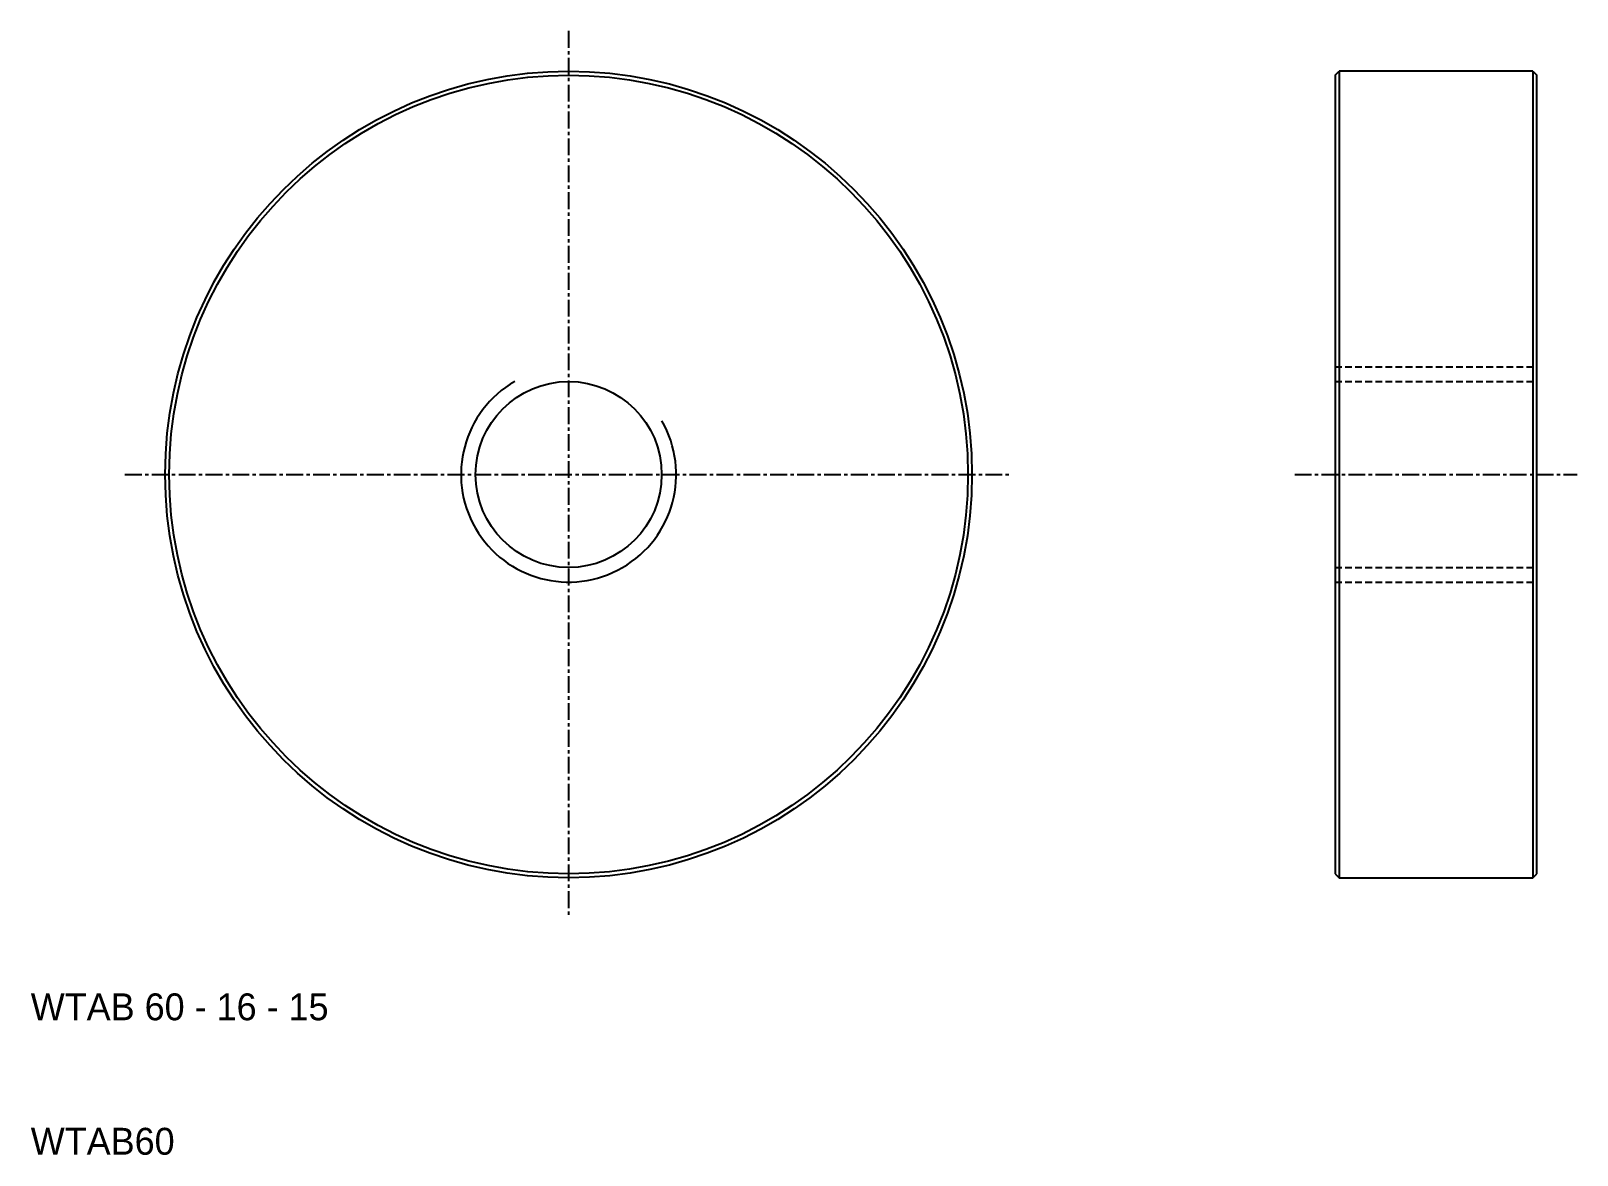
# Model space of a CAD drawing. Extents: x 10 to 125, y 10 to 94.
import ezdxf

# ---------------------------------------------------------------- set-up
doc = ezdxf.new("R2010")
doc.units = 0
doc.linetypes.add('CENTER', pattern=[2, 1.25, -0.25, 0.25, -0.25])
doc.linetypes.add('DASHED', pattern=[0.75, 0.5, -0.25])
doc.layers.get('0').update_dxf_attribs({"linetype": 'CONTINUOUS'})
doc.layers.add('CENTER', color=1, linetype='CENTER')

msp = doc.modelspace()

# ---------------------------------------------------------------- linework, layer by layer
at = {"color": 7, "linetype": 'CONTINUOUS'}
for p, q in [((107, 90.3), (107.3, 90.6)), ((107, 90.3), (107, 30.9)), ((107.3, 90.6), (107.3, 30.6)), ((121.7, 90.6), (107.3, 90.6)), ((121.7, 90.6), (121.7, 30.6)), ((121.7, 90.6), (122, 90.3)), ((122, 30.9), (122, 90.3)), ((107, 30.9), (107.3, 30.6)), ((107.3, 30.6), (121.7, 30.6)), ((121.7, 30.6), (122, 30.9))]:
    msp.add_line(p, q, dxfattribs=at)
at = {"color": 3, "linetype": 'DASHED'}
for p, q in [((107, 68.6), (122, 68.6)), ((107, 67.52), (122, 67.52)), ((107, 53.68), (122, 53.68)), ((107, 52.6), (122, 52.6))]:
    msp.add_line(p, q, dxfattribs=at)
at = {"color": 7, "linetype": 'CONTINUOUS'}
for radius in [30, 29.7, 6.92]:
    msp.add_circle((50, 60.6), radius, dxfattribs=at)
at = {"color": 3, "linetype": 'CONTINUOUS'}
msp.add_arc((50, 60.6), 8, 120, 30, dxfattribs=at)
at = {"layer": 'CENTER', "color": 1, "linetype": 'CENTER'}
for p, q in [((50, 93.6), (50, 27.6)), ((17, 60.6), (83, 60.6)), ((104, 60.6), (125, 60.6))]:
    msp.add_line(p, q, dxfattribs=at)

# ---------------------------------------------------------------- texts
at = {"color": 7, "linetype": 'CONTINUOUS'}
for s, p in [('WTAB 60 - 16 - 15', (10, 20)), ('WTAB60', (10, 10))]:
    msp.add_text(s, height=2, dxfattribs=at).set_placement(p)

doc.saveas('drawing.dxf')
